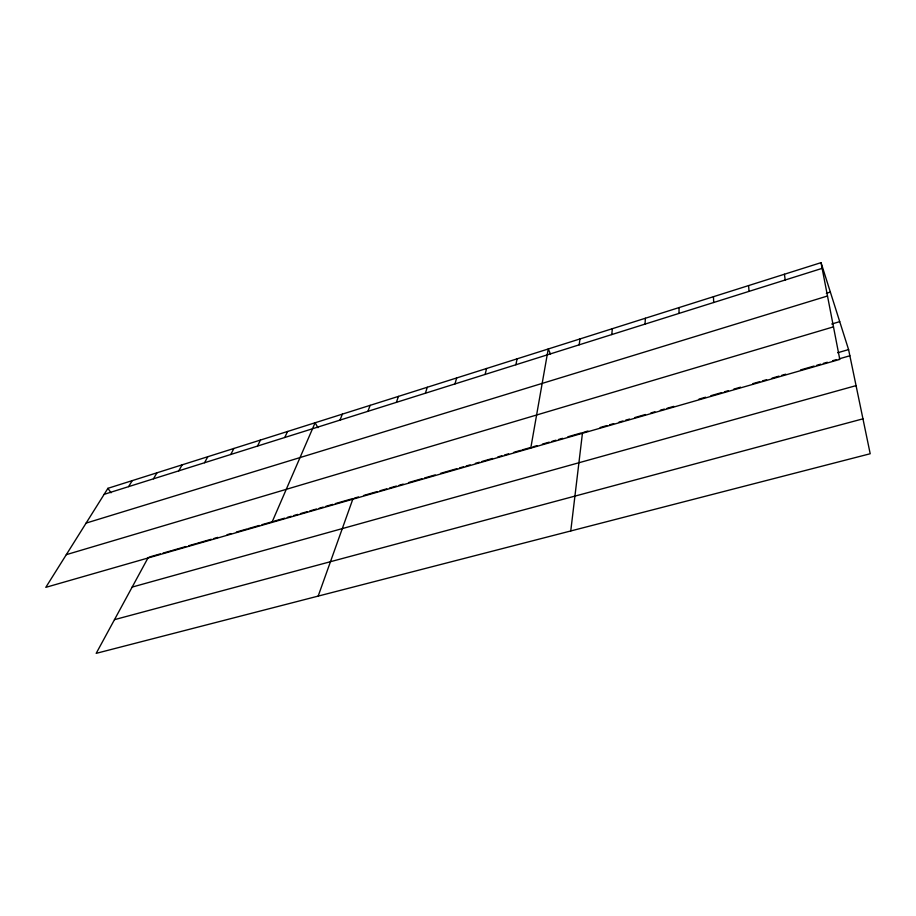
<?xml version="1.0" encoding="UTF-8"?>
<svg xmlns="http://www.w3.org/2000/svg" width="916" height="916" viewBox="0 0 916 916"><rect width="100%" height="100%" fill="white"/><g stroke="black" fill="none" stroke-linecap="round" stroke-linejoin="round"><path stroke-width="1.37" d="M679.008 313.409L679.065 307.581M645.047 324.104L645.368 318.241M611.774 334.569L612.346 328.695M570.76 530.959L582.519 432.581M579.164 344.84L579.977 338.943M530.765 448.119L548.237 348.985L550.493 353.965M515.857 364.763L517.116 358.832M485.114 374.438L486.591 368.495M454.966 383.918L456.66 377.965M425.402 393.227L427.28 387.262M396.376 402.364L398.449 396.388M318.173 596.098L353.049 498.51M367.911 411.318L370.156 405.341M339.962 420.123L342.389 414.124M271.926 522.429L315.115 422.757L317.966 427.692M284.773 437.482L287.532 431.482M257.533 446.058L260.465 440.046M230.798 454.473L233.878 448.462M204.554 462.729L207.783 456.729M148.312 557.34L96.191 653.348L870.2 453.741L848.582 349.591L821.034 262.652L107.928 488.32L45.8 587.351L839.789 359.404L821.034 262.652M178.769 470.847L182.147 464.836M153.453 478.816L156.968 472.805M128.595 486.636L132.225 480.637M104.161 494.331L822.144 268.365M826.335 293.326L830.365 292.089M86.115 523.093L827.503 296.005M831.751 324.012L839.72 321.642M66.307 554.661L833.48 326.852M837.648 352.752L848.582 349.591M149.64 556.951L160.334 553.882M163.014 553.115L171.029 550.814M172.368 550.424L185.959 546.52M188.685 545.741L195.474 543.783M196.837 543.394L211.252 539.249M213.875 538.494L217.802 537.371M227.076 534.704L231.072 533.559M236.408 532.024L247.08 528.956M248.431 528.566L259.285 525.452M261.999 524.673L272.865 521.548M274.17 521.17L284.67 518.158M287.303 517.403L291.242 516.269M293.864 515.513L297.803 514.38M300.448 513.624L307.135 511.7M309.803 510.933L316.478 509.021M319.157 508.254L323.165 507.098M325.833 506.33L332.645 504.373M335.359 503.594L351.687 498.899M354.389 498.121L358.431 496.964M363.801 495.419L377.255 491.56M379.945 490.781L386.781 488.823M389.518 488.033L396.365 486.064M399.101 485.285L403.212 484.106M408.639 482.537L421.91 478.725M424.566 477.969L435.192 474.912M440.596 473.354L456.809 468.694M459.523 467.927L463.576 466.759M466.198 466.004L470.148 464.87M475.404 463.359L479.343 462.225M481.976 461.469L492.487 458.447M497.835 456.912L501.853 455.756M504.533 454.989L508.552 453.832M513.899 452.298L520.597 450.374M521.937 449.985L530.124 447.638M532.849 446.859L536.936 445.68M542.398 444.111L549.211 442.153M551.947 441.363L555.932 440.218M558.588 439.462L562.584 438.317M567.897 436.783L581.191 432.959M583.881 432.192L587.946 431.024M600.14 427.52L606.919 425.574M609.621 424.795L613.686 423.627M618.987 422.104L622.96 420.971M625.605 420.204L629.578 419.059M634.868 417.547L645.459 414.501M650.864 412.944L654.906 411.788M660.31 410.231L664.363 409.074M667.054 408.296L673.81 406.361M699 399.113L705.606 397.223M710.896 395.701L721.682 392.598M724.373 391.83L728.415 390.663M733.808 389.117L740.552 387.182M752.849 383.644L759.719 381.674M762.478 380.884L766.6 379.693M772.096 378.113L778.978 376.144M781.669 375.365L785.722 374.197M800.561 369.938L814.061 366.056M816.706 365.301L820.69 364.156M823.335 363.389L827.32 362.255M832.621 360.721L836.606 359.587M839.251 358.82L849.865 355.774M132.156 587.087L856.059 385.625M114.466 619.663L862.952 418.83M107.928 488.32L111.031 492.774M784.417 274.239L785.218 279.987M748.567 285.586L749.07 291.368M713.461 296.692L713.678 302.498"/></g></svg>
